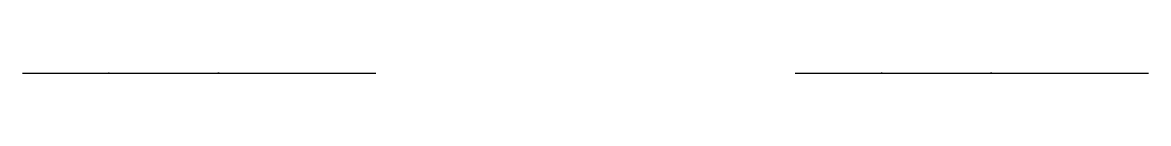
# Model space of a CAD drawing. Header units: millimetres. Extents: x 100 to 610, y 0 to 0.
import ezdxf

# ---------------------------------------------------------------- set-up
doc = ezdxf.new("R2010")
doc.units = ezdxf.units.MM
doc.layers.get('0').update_dxf_attribs({"true_color": 0xc2ced6})

msp = doc.modelspace()

# ---------------------------------------------------------------- linework, layer by layer
for p, q in [((100.19, 0, 99.91), (100.19, 0, 249.22)), ((100.19, 0, 249.22), (259.94, 0, 249.22)), ((449.75, 0, 99.91), (449.75, 0, 249.22)), ((449.75, 0, 249.22), (609.5, 0, 249.22))]:
    msp.add_line(p, q)
for points in [[(100.19, 0, 99.91), (139.43, 0, 86.95), (139.43, 0, 99.91), (188.78, 0, 87.01), (188.78, 0, 102.31), (228.81, 0, 86.21), (233.27, 0, 104.42), (259.94, 0, 99.91)], [(449.75, 0, 99.91), (489, 0, 86.95), (489, 0, 99.91), (538.35, 0, 87.01), (538.35, 0, 102.31), (578.38, 0, 86.21), (582.84, 0, 104.42), (609.5, 0, 99.91)]]:
    msp.add_spline(points, degree=3)

doc.saveas('drawing.dxf')
